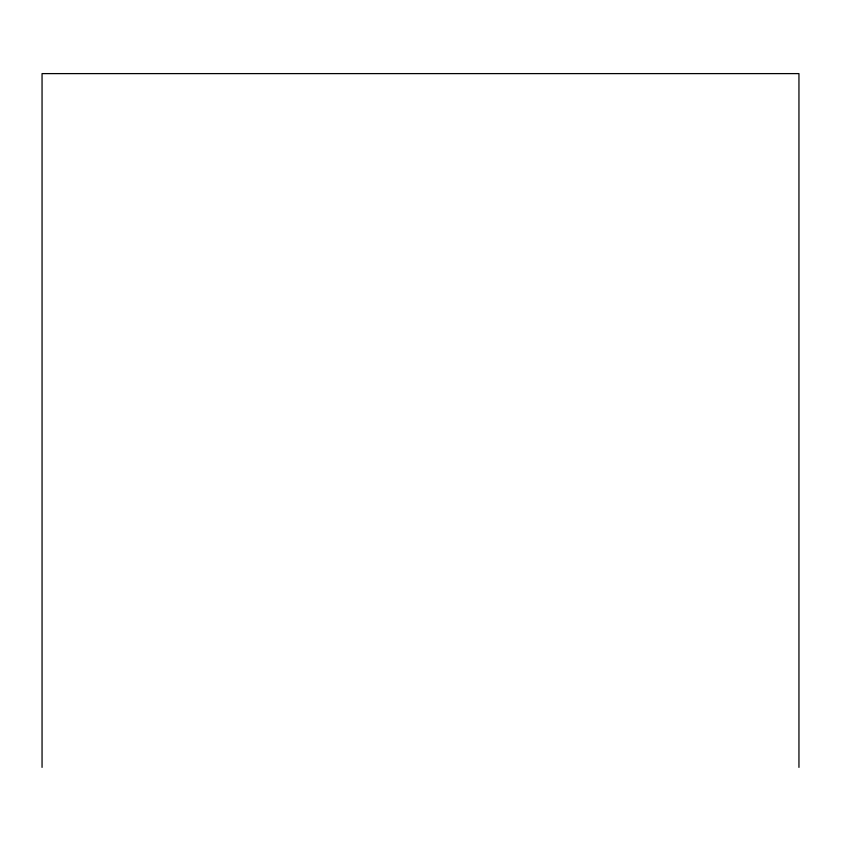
<?xml version="1.0" encoding="UTF-8"?>
<svg xmlns="http://www.w3.org/2000/svg" width="841" height="841" viewBox="0 0 841 841"><rect width="100%" height="100%" fill="white"/><g stroke="black" fill="none" stroke-linecap="round" stroke-linejoin="round"><path stroke-width="1.26" d="M798.95 767.391L798.95 73.609L42.05 73.609L42.05 767.391"/></g></svg>
